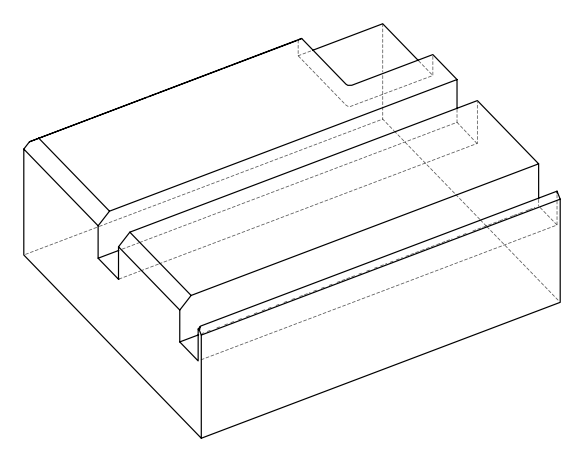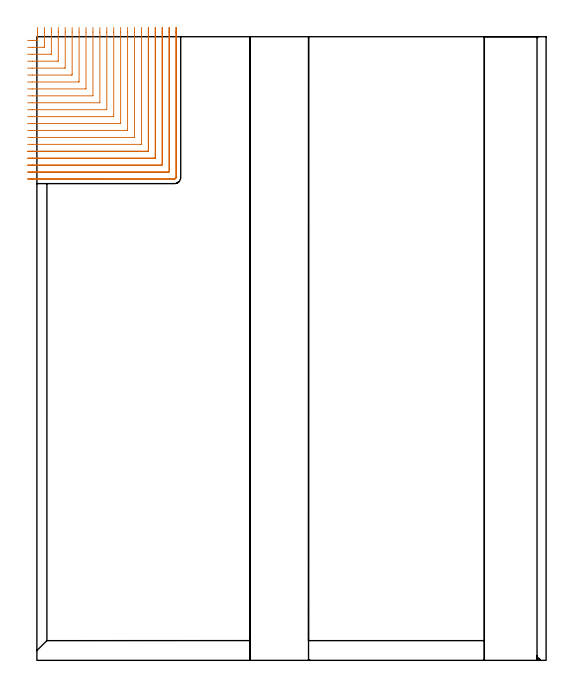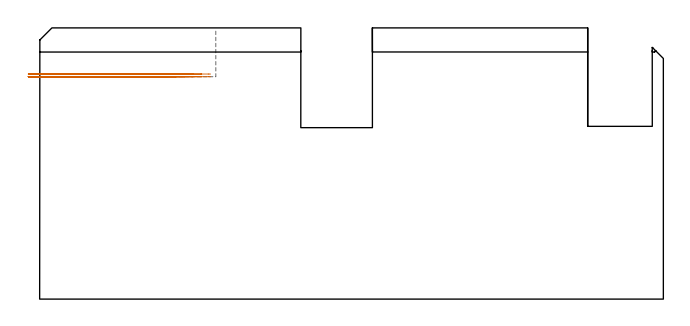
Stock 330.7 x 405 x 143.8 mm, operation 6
(PLAN: 8 operations, 2 tool changes, 143.1 min)
(1 AREA_MILL | FG_CHAMFER_SURFACE | UGT0205_001 | 4.81 min | 10462 mm3)
(2 AREA_MILL_1 | FG_CHAMFER_SURFACE_1 | UGT0205_001 | 5.71 min | 11904 mm3)
(3 AREA_MILL_2 | FG_CHAMFER_SURFACE_2 | UGT0205_001 | 9.86 min | 52478 mm3)
(4 AREA_MILL_3 | FG_CHAMFER_SURFACE_3 | UGT0205_001 | 7.37 min | 6407 mm3)
(5 AREA_MILL_4 | FG_CHAMFER_SURFACE_4 | UGT0205_001 | 0.17 min | 132 mm3)
(6 MILL_CORNER_NOTCH_RECTANGULAR | CORNER_NOTCH_RECTANGULAR | NXT0201_008 | Follow Part, ap 1.5, ae 75% | 88.28 min | 230605 mm3)
(7 MILL_RECTANGULAR_SLOT | SLOT_RECTANGULAR | UGT0201_004 | Follow Part, ap 8, ae 75% | 13.48 min | 811189 mm3)
(8 MILL_RECTANGULAR_SLOT_1 | SLOT_RECTANGULAR_1 | UGT0201_004 | Follow Part, ap 8, ae 75% | 13.42 min | 701512 mm3)
(TOOL UGT0205_001 | Chamfer Mill 20 x 3 x 45 deg. | D20 FL50 Z2)
(TOOL NXT0201_008 | ENDMILL 6mm [2P460-0600-NA 1630] | D6 FL26 Z6)
(TOOL UGT0201_004 | End Mill 32 mm | D32 FL53 Z6)
(OP 6 MILL_CORNER_NOTCH_RECTANGULAR, part 2 of 2)
G0 Z153.8
X-6. Y330.6
Z119.339
G1 X-3.
X72.103 F500.
G3 X72.4 Y330.897 R0.3
G1 Y408.
Y411. F250.
G0 Z153.8
X-6. Y326.1
Z119.339
G1 X-3.
X76.603 F500.
G3 X76.9 Y326.397 R0.3
G1 Y408.
Y411. F250.
G0 Z153.8
X-6. Y321.6
Z119.339
G1 X-3.
X81.103 F500.
G3 X81.4 Y321.897 R0.3
G1 Y408.
Y411. F250.
G0 Z153.8
X-6. Y317.1
Z119.339
G1 X-3.
X85.603 F500.
G3 X85.9 Y317.397 R0.3
G1 Y408.
Y411. F250.
G0 Z153.8
X-6. Y312.6
Z119.339
G1 X-3.
X89.4 F500.
G3 X90.4 Y313.6 R1.
G1 Y408.
Y411. F250.
G0 Z153.8
X-6. Y402.6
Z117.9
G1 X-3.
X0.106 F500.
G3 X0.4 Y402.894 R0.3
G1 Y408.
Y411. F250.
G0 Z153.8
X-6. Y398.1
Z117.9
G1 X-3.
X4.605 F500.
G3 X4.9 Y398.395 R0.3
G1 Y408.
Y411. F250.
G0 Z153.8
X-6. Y393.6
Z117.9
G1 X-3.
X9.105 F500.
G3 X9.4 Y393.895 R0.3
G1 Y408.
Y411. F250.
G0 Z153.8
X-6. Y389.1
Z117.9
G1 X-3.
X13.605 F500.
G3 X13.9 Y389.395 R0.3
G1 Y408.
Y411. F250.
G0 Z153.8
X-6. Y384.6
Z117.9
G1 X-3.
X18.105 F500.
G3 X18.4 Y384.895 R0.3
G1 Y408.
Y411. F250.
G0 Z153.8
X-6. Y380.1
Z117.9
G1 X-3.
X22.605 F500.
G3 X22.9 Y380.395 R0.3
G1 Y408.
Y411. F250.
G0 Z153.8
X-6. Y375.6
Z117.9
G1 X-3.
X27.105 F500.
G3 X27.4 Y375.895 R0.3
G1 Y408.
Y411. F250.
G0 Z153.8
X-6. Y371.1
Z117.9
G1 X-3.
X31.604 F500.
G3 X31.9 Y371.396 R0.3
G1 Y408.
Y411. F250.
G0 Z153.8
X-6. Y366.6
Z117.9
G1 X-3.
X36.104 F500.
G3 X36.4 Y366.896 R0.3
G1 Y408.
Y411. F250.
G0 Z153.8
X-6. Y362.1
Z117.9
G1 X-3.
X40.604 F500.
G3 X40.9 Y362.396 R0.3
G1 Y408.
Y411. F250.
G0 Z153.8
X-6. Y357.6
Z117.9
G1 X-3.
X45.104 F500.
G3 X45.4 Y357.896 R0.3
G1 Y408.
Y411. F250.
G0 Z153.8
X-6. Y353.1
Z117.9
G1 X-3.
X49.604 F500.
G3 X49.9 Y353.396 R0.3
G1 Y408.
Y411. F250.
G0 Z153.8
X-6. Y348.6
Z117.9
G1 X-3.
X54.104 F500.
G3 X54.4 Y348.896 R0.3
G1 Y408.
Y411. F250.
G0 Z153.8
X-6. Y344.1
Z117.9
G1 X-3.
X58.603 F500.
G3 X58.9 Y344.397 R0.3
G1 Y408.
Y411. F250.
G0 Z153.8
X-6. Y339.6
Z117.9
G1 X-3.
X63.103 F500.
G3 X63.4 Y339.897 R0.3
G1 Y408.
Y411. F250.
G0 Z153.8
X-6. Y335.1
Z117.9
G1 X-3.
X67.603 F500.
G3 X67.9 Y335.397 R0.3
G1 Y408.
Y411. F250.
G0 Z153.8
X-6. Y330.6
Z117.9
G1 X-3.
X72.103 F500.
G3 X72.4 Y330.897 R0.3
G1 Y408.
Y411. F250.
G0 Z153.8
X-6. Y326.1
Z117.9
G1 X-3.
X76.603 F500.
G3 X76.9 Y326.397 R0.3
G1 Y408.
Y411. F250.
G0 Z153.8
X-6. Y321.6
Z117.9
G1 X-3.
X81.103 F500.
G3 X81.4 Y321.897 R0.3
G1 Y408.
Y411. F250.
G0 Z153.8
X-6. Y317.1
Z117.9
G1 X-3.
X85.603 F500.
G3 X85.9 Y317.397 R0.3
G1 Y408.
Y411. F250.
G0 Z153.8
X-6. Y312.6
Z117.9
G1 X-3.
X89.4 F500.
G3 X90.4 Y313.6 R1.
G1 Y408.
Y411. F250.
G0 Z153.8
M5
M2
